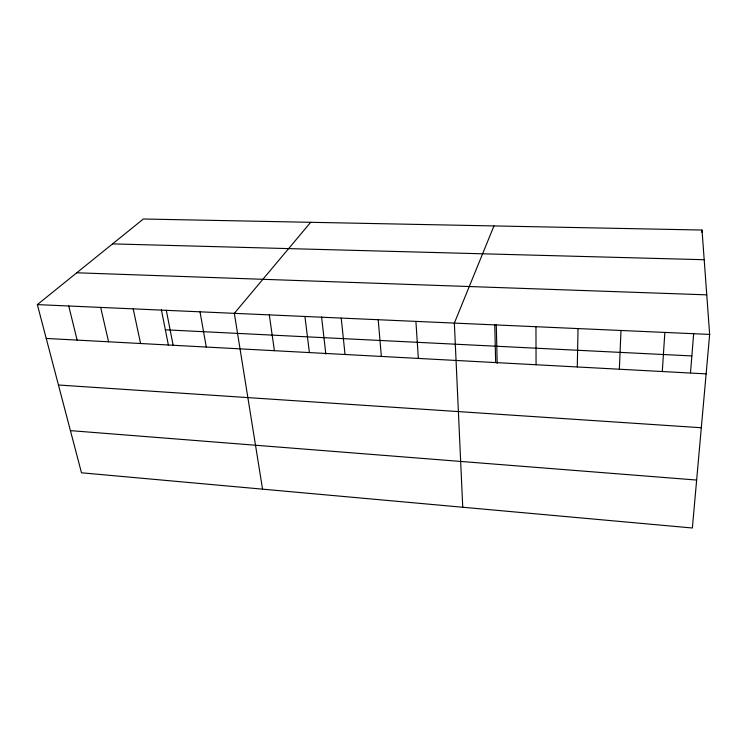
<?xml version="1.0" encoding="UTF-8"?>
<svg xmlns="http://www.w3.org/2000/svg" width="747" height="747" viewBox="0 0 747 747"><rect width="100%" height="100%" fill="white"/><g stroke="black" fill="none" stroke-linecap="round" stroke-linejoin="round"><path stroke-width="1.12" d="M577.291 366.964L578.038 328.577M619.356 369.223L620.99 330.482M662.29 371.52L664.849 332.434M690.499 372.809L693.683 333.386M701.844 232.289L702.021 230.039L143.377 219.002L37.35 304.608L81.488 472.795L692.366 527.998L709.65 334.413L702.021 230.039M493.963 225.93L454.353 323.096L462.748 507.25M310.687 222.307L234.334 313.338L262.561 489.164M112.545 243.895L704.197 259.723M76.764 272.786L706.765 294.85M37.35 304.608L709.65 334.413M165.348 329.81L691.862 355.936M46.23 338.447L706.13 373.883M58.453 385.004L701.321 427.742M70.423 430.627L696.652 480.06M68.733 305.999L77.137 340.109M100.677 307.409L108.576 341.79M133.199 308.856L140.576 343.508M161.389 309.818L168.458 345.459M166.301 310.322L173.145 345.263M200.009 311.816L206.293 347.038M269.303 314.889L274.401 350.698M304.925 316.467L309.398 352.575M321.574 316.915L325.851 354.115M341.22 318.082L345.039 354.489M378.206 319.716L381.353 356.44M415.911 321.387L418.348 358.429M496.279 324.646L497.194 363.341M494.747 324.889L495.663 362.575M535.963 326.71L536.066 364.751"/></g></svg>
